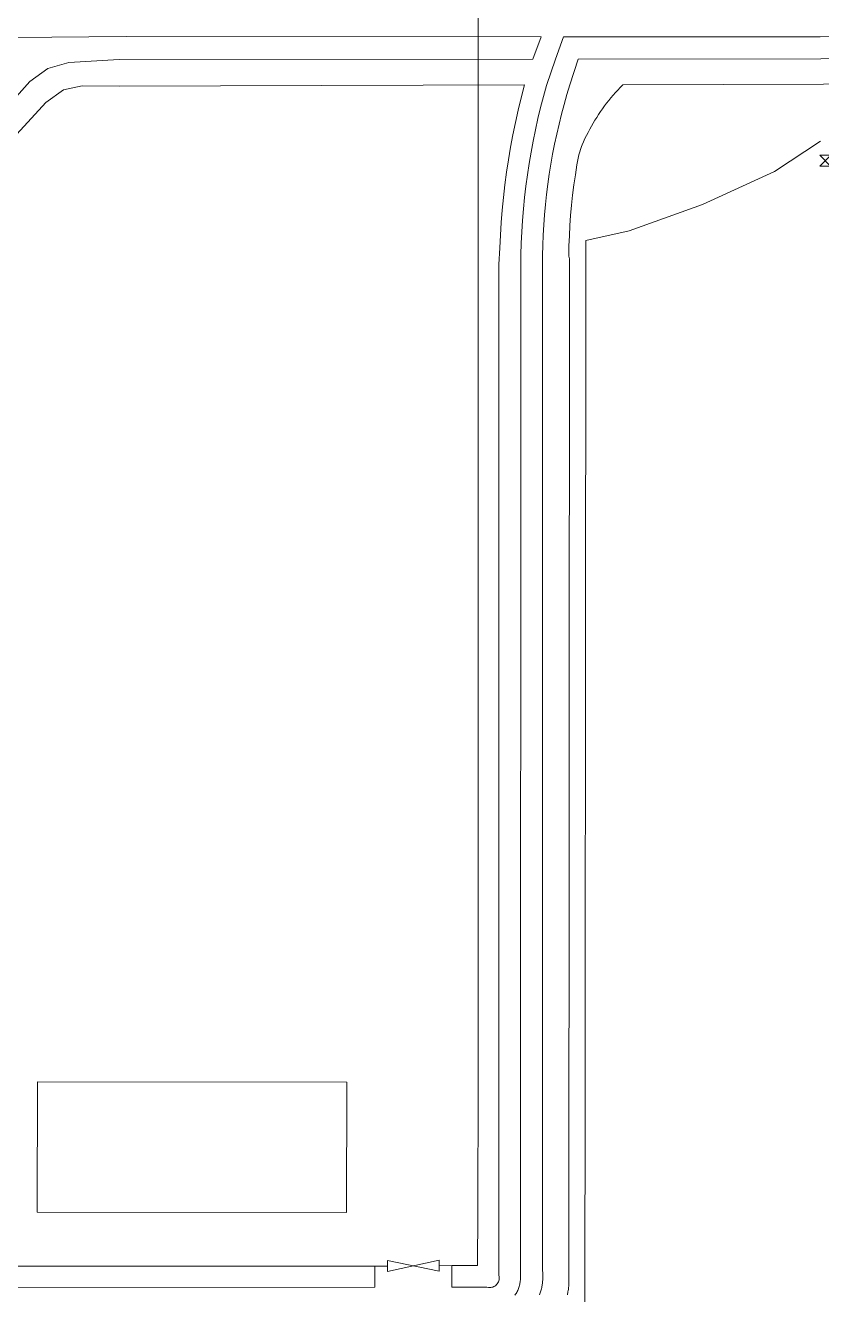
# Model space of a CAD drawing. Header units: millimetres. Extents: x 833924389 to 835767163, y 817400000 to 818811854.
# Drawn here: x 834027450 to 834100533, y 818152864 to 818269303 of the extents above; entities that cross this region are included whole.
import ezdxf

# ---------------------------------------------------------------- set-up
doc = ezdxf.new("R2010")
doc.units = ezdxf.units.MM
doc.header["$LTSCALE"] = 10
doc.header["$MEASUREMENT"] = 0
doc.layers.add('01_Base_Plan', color=5, linetype='Continuous', lineweight=5)

msp = doc.modelspace()

# ---------------------------------------------------------------- linework, layer by layer
at = {"layer": '01_Base_Plan'}
msp.add_line((834074781, 818268260), (834074020, 818266214), dxfattribs=at)
at = {"layer": '01_Base_Plan', "flags": 128}
for points in [[(834069004, 818270235), (834069003, 818247676), (834069001, 818172328), (834068986, 818160385), (834068943, 818155533), (834066593, 818155524), (834065427, 818155519)], [(834074020, 818266214), (834036047, 818266173), (834031449, 818265886), (834029499, 818265347), (834027862, 818264156), (834024911, 818260875), (834020906, 818264834), (834022061, 818266007), (834023393, 818266974), (834024866, 818267710), (834026439, 818268193), (834036712, 818268273), (834074781, 818268260)], [(834072389, 818152811), (834072444, 818152894), (834072496, 818152980), (834072546, 818153067), (834072592, 818153155), (834072635, 818153246), (834072675, 818153337), (834072711, 818153430), (834072745, 818153525), (834072775, 818153620), (834072802, 818153716), (834072825, 818153814), (834072845, 818153911), (834072862, 818154010), (834072875, 818154109), (834072885, 818154209), (834072894, 818154406), (834072918, 818247433), (834072928, 818248267), (834072958, 818249316), (834073007, 818250365), (834073074, 818251414), (834073160, 818252460), (834073263, 818253505), (834073385, 818254549), (834073525, 818255589), (834073683, 818256628), (834073860, 818257663), (834074054, 818258695), (834074266, 818259724), (834074497, 818260748), (834074745, 818261769), (834075011, 818262785), (834075294, 818263796), (834076112, 818266216), (834076845, 818268259)], [(834078201, 818266218), (834100447, 818266242), (834189625, 818266361), (834232276, 818266442), (834232260, 818268449), (834189682, 818268443), (834100412, 818268251), (834078924, 818268259), (834076845, 818268259)], [(834078201, 818266218), (834077435, 818263847), (834077161, 818262957), (834076902, 818262057), (834076657, 818261153), (834076429, 818260245), (834076217, 818259333), (834076020, 818258418), (834075840, 818257499), (834075675, 818256577), (834075527, 818255652), (834075395, 818254725), (834075279, 818253796), (834075179, 818252865), (834075095, 818251932), (834075028, 818250998), (834074977, 818250063), (834074943, 818249127), (834074925, 818248191), (834074921, 818247900), (834074916, 818155043), (834074929, 818154895), (834074936, 818154796), (834074941, 818154696), (834074943, 818154596), (834074944, 818154496), (834074942, 818154396), (834074939, 818154296), (834074933, 818154196), (834074926, 818154096), (834074916, 818153997), (834074905, 818153897), (834074891, 818153798), (834074876, 818153699), (834074859, 818153601), (834074839, 818153503), (834074818, 818153405), (834074795, 818153308), (834074769, 818153211), (834074742, 818153115), (834074713, 818153019), (834074682, 818152924), (834074649, 818152830)], [(834073261, 818263835), (834036061, 818263727), (834032658, 818263744), (834030963, 818263390), (834029322, 818262216), (834026669, 818259324)], [(834073261, 818263835), (834072956, 818262662), (834072683, 818261533), (834072430, 818260400), (834072196, 818259262), (834071983, 818258120), (834071790, 818256975), (834071616, 818255827), (834071463, 818254675), (834071330, 818253522), (834071216, 818252366), (834071124, 818251208), (834071051, 818250049), (834070999, 818248889), (834070908, 818247357), (834070905, 818154632), (834070931, 818154512), (834070939, 818154412), (834070936, 818154312), (834070921, 818154213), (834070896, 818154117), (834070860, 818154023), (834070813, 818153935), (834070756, 818153853), (834070691, 818153777), (834070617, 818153709), (834070537, 818153651), (834070450, 818153601), (834070358, 818153562), (834070262, 818153534), (834070164, 818153516), (834070064, 818153510), (834069964, 818153516), (834069819, 818153540), (834066595, 818153537), (834066593, 818155524)], [(834082281, 818263861), (834082036, 818263607), (834081819, 818263375), (834081607, 818263139), (834081399, 818262900), (834081195, 818262657), (834080995, 818262411), (834080799, 818262161), (834080608, 818261908), (834080422, 818261651), (834080240, 818261391), (834080062, 818261128), (834079889, 818260862), (834079721, 818260593), (834079558, 818260322), (834079399, 818260047), (834079245, 818259769), (834079096, 818259489), (834078952, 818259207), (834078813, 818258922), (834078679, 818258634), (834078549, 818258345), (834078490, 818258204), (834078242, 818257436), (834078078, 818256514), (834077929, 818255590), (834077797, 818254663), (834077681, 818253734), (834077582, 818252802), (834077498, 818251870), (834077431, 818250936), (834077380, 818250001), (834077345, 818249065), (834077327, 818248129), (834077378, 818247879), (834077338, 818153782), (834077323, 818153626), (834077312, 818153526), (834077299, 818153427), (834077285, 818153328), (834077270, 818153229), (834077253, 818153131), (834077235, 818153032), (834077216, 818152934), (834077196, 818152836)], [(834082281, 818263861), (834100703, 818263914), (834189548, 818263950), (834210730, 818263883)], [(834078906, 818249557), (834082879, 818250440), (834089609, 818252879), (834096214, 818255906), (834100416, 818258668)], [(834065441, 818145216), (834066616, 818145244), (834078807, 818145530), (834078902, 818244555), (834078906, 818249136), (834078906, 818249557)], [(834056931, 818160400), (834056946, 818172343), (834028553, 818172379), (834028538, 818160436), (834056931, 818160400)], [(833970554, 818155404), (833996760, 818155435), (834012391, 818155452), (834022961, 818155463), (834028538, 818155467), (834056931, 818155467), (834059512, 818155476), (834060686, 818155480)], [(833981220, 818153504), (833981363, 818153482), (834059512, 818153553), (834059512, 818155476)]]:
    msp.add_lwpolyline(points, dxfattribs=at)
at = {"layer": '01_Base_Plan'}
for points in [[(834101360, 818256386), (834100366, 818257392), (834101366, 818257386), (834100360, 818256392)], [(834065423, 818156019), (834060690, 818154980), (834060682, 818155980), (834065431, 818155019)]]:
    msp.add_3dface(points, dxfattribs=at)

doc.saveas('drawing.dxf')
